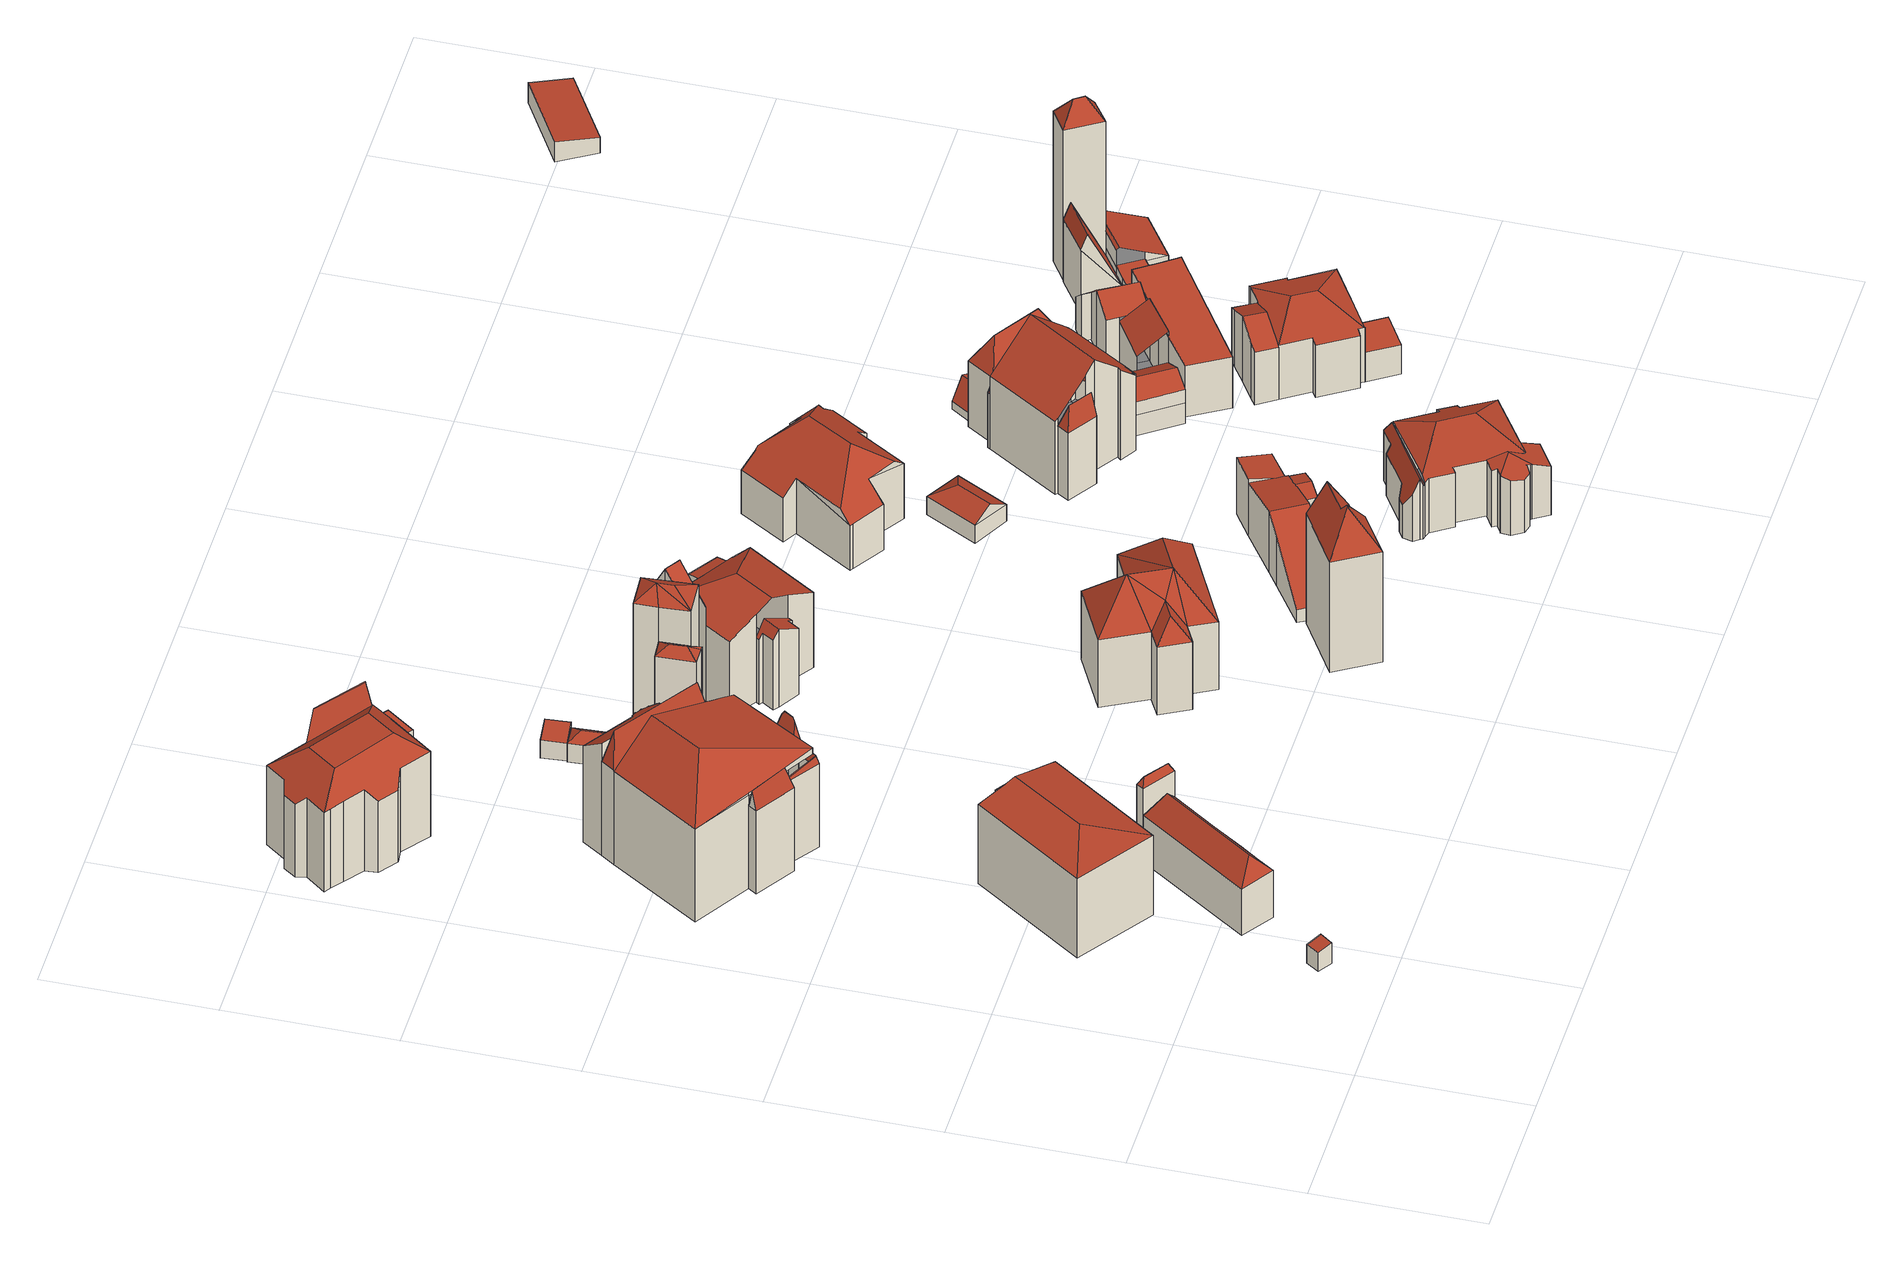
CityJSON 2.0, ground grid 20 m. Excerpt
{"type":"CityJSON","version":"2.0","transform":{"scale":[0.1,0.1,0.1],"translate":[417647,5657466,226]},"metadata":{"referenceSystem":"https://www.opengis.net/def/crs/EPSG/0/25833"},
"CityObjects":{
"building1":{"type":"Building","attributes":{"Dachtyp_tdc":"tdcPolyFlatRoof","Gemeindeschluessel":14612000,"Dachneigung":8.12,"QualitaetDacherkennung":45,"Geometrietyp2DReferenz":"3000","measuredHeight":2.85,"function":"31001_9998","roofType":"2100"},"geometry":[{"type":"Solid","lod":"2","boundaries":[[[[0,1,2,3]],[[1,4,5,2]],[[4,6,7,5]],[[6,0,3,7]],[[6,4,1,0]],[[3,2,5,7]]]],"semantics":{"surfaces":[{"type":"WallSurface"},{"type":"RoofSurface"},{"type":"GroundSurface"}],"values":[[0,0,0,0,1,2]]}}]},
"building2":{"type":"Building","attributes":{"Gemeindeschluessel":14612000,"Geometrietyp2DReferenz":"3000","function":"31001_9998","roofType":"9999"},"children":["building2-1","building2-2"]},
"building2-1":{"type":"BuildingPart","attributes":{"Dachtyp_tdc":"tdcPolyFlatRoof","Dachneigung":40.12,"QualitaetDacherkennung":36,"Geometrietyp2DReferenz":"3000","measuredHeight":11.42,"roofType":"2100"},"parents":["building2"],"geometry":[{"type":"MultiSurface","lod":"2","boundaries":[[[8,9,10,11]],[[9,12,13,14,10]],[[15,8,11,16,17]],[[15,12,9,8]],[[11,10,14,16]]],"semantics":{"surfaces":[{"type":"WallSurface"},{"type":"RoofSurface"},{"type":"GroundSurface"}],"values":[0,0,0,1,2]}}]},
"building2-2":{"type":"BuildingPart","attributes":{"Dachtyp_tdc":"tdcHipAndGableRoof","Dachneigung":10.15,"QualitaetDacherkennung":50,"Geometrietyp2DReferenz":"3000","measuredHeight":12.11,"roofType":"5000"},"parents":["building2"],"geometry":[{"type":"MultiSurface","lod":"2","boundaries":[[[18,19,20,21]],[[19,22,23,20]],[[22,17,16,23]],[[13,24,25,14]],[[24,18,21,25]],[[19,18,26]],[[24,27,28,26,18]],[[19,26,28,29,22]],[[22,29,15,17]],[[13,12,27,24]],[[21,20,23,16,14,25]]],"semantics":{"surfaces":[{"type":"WallSurface"},{"type":"RoofSurface"},{"type":"GroundSurface"}],"values":[0,0,0,0,0,1,1,1,0,0,2]}}]},
"building3":{"type":"Building","attributes":{"Dachtyp_tdc":"tdcFreeFormRoof","Gemeindeschluessel":14612000,"Dachneigung":48.65,"QualitaetDacherkennung":68,"Geometrietyp2DReferenz":"3000","measuredHeight":9.03,"function":"31001_9998","roofType":"5000"},"geometry":[{"type":"Solid","lod":"2","boundaries":[[[[30,31,32,33]],[[31,34,35,32]],[[34,36,37,35]],[[36,38,39,37]],[[38,40,41,39]],[[40,42,43,41]],[[42,30,33,43]],[[34,31,44]],[[42,45,30]],[[45,44,31,30]],[[34,44,45,42,40,38,36]],[[33,32,35,37,39,41,43]]]],"semantics":{"surfaces":[{"type":"WallSurface"},{"type":"RoofSurface"},{"type":"GroundSurface"}],"values":[[0,0,0,0,0,0,0,1,1,1,1,2]]}}]},
"building4":{"type":"Building","attributes":{"Gemeindeschluessel":14612000,"Geometrietyp2DReferenz":"3000","function":"31001_9998","roofType":"9999"},"children":["building4-1","building4-2","building4-3","building4-4"]},
"building4-1":{"type":"BuildingPart","attributes":{"Dachtyp_tdc":"tdcFreeFormRoof","Dachneigung":77.69,"QualitaetDacherkennung":25,"Geometrietyp2DReferenz":"3000","measuredHeight":17.52,"roofType":"5000"},"parents":["building4"],"geometry":[{"type":"MultiSurface","lod":"2","boundaries":[[[46,47,48,49,50]],[[51,52,53,54,55,56]],[[57,52,51]],[[58,57,51,59,47]],[[58,47,46]],[[57,58,46,60,52]],[[50,49,54,53,61]]],"semantics":{"surfaces":[{"type":"WallSurface"},{"type":"RoofSurface"},{"type":"GroundSurface"}],"values":[0,0,1,1,1,1,2]}}]},
"building4-2":{"type":"BuildingPart","attributes":{"Dachtyp_tdc":"tdcPolyFlatRoof","Dachneigung":36.41,"QualitaetDacherkennung":41,"Geometrietyp2DReferenz":"3000","measuredHeight":15.64,"roofType":"2100"},"parents":["building4"],"geometry":[{"type":"MultiSurface","lod":"2","boundaries":[[[62,63,64,65]],[[63,66,60,61,64]],[[67,68,69,53,52]],[[68,70,71,69]],[[70,72,73,71]],[[72,74,75,73]],[[74,76,77,75]],[[76,78,79,77]],[[78,80,81,79]],[[80,82,83,81]],[[82,84,85,83]],[[84,86,87,85]],[[86,88,89,87]],[[88,90,91,89]],[[90,92,93,91]],[[92,94,95,93]],[[94,96,97,95]],[[96,98,99,97]],[[98,62,65,99]],[[98,96,94,92,90,88,86,84,82,80,78,76,74,72,70,68,67,66,63,62]],[[65,64,61,53,69,71,73,75,77,79,81,83,85,87,89,91,93,95,97,99]]],"semantics":{"surfaces":[{"type":"WallSurface"},{"type":"RoofSurface"},{"type":"GroundSurface"}],"values":[0,0,0,0,0,0,0,0,0,0,0,0,0,0,0,0,0,0,0,1,2]}}]},
"building4-3":{"type":"BuildingPart","attributes":{"Dachtyp_tdc":"tdcFreeFormRoof","Dachneigung":75.93,"QualitaetDacherkennung":17,"Geometrietyp2DReferenz":"3000","measuredHeight":15.29,"roofType":"5000"},"parents":["building4"],"geometry":[{"type":"MultiSurface","lod":"2","boundaries":[[[100,101,102,103]],[[101,104,105,102]],[[104,106,107,105]],[[106,108,109,107]],[[108,110,111,109]],[[110,112,113,111]],[[112,114,115,113]],[[116,117,108,106]],[[118,116,106,104]],[[119,118,104,101]],[[120,119,101,100]],[[121,120,100,122]],[[122,123,124,125,121]],[[125,124,126]],[[127,128,117,116,118,119,120,121,125,126,129]],[[130,131,132,127,129,133]],[[131,130,134,135]],[[132,131,135,114]],[[128,127,132,114,112]],[[112,136,108,117,128]],[[108,136,110]],[[110,136,112]],[[124,123,137]],[[137,123,122]],[[134,130,133]],[[115,138,139,140,141,142,143,144,145,103,102,105,107,109,111,113]],[[114,135,138,115]],[[135,134,139,138]],[[134,133,140,139]],[[126,124,143,142]],[[124,137,144,143]],[[137,122,145,144]],[[122,100,103,145]]],"semantics":{"surfaces":[{"type":"WallSurface"},{"type":"RoofSurface"},{"type":"GroundSurface"}],"values":[0,0,0,0,0,0,0,1,1,1,1,1,1,1,1,1,1,1,1,1,0,0,0,0,0,2,0,0,0,0,0,0,0]}}]},
"building4-4":{"type":"BuildingPart","attributes":{"Dachtyp_tdc":"tdcHipAndGableRoof","Dachneigung":17.68,"QualitaetDacherkennung":40,"Geometrietyp2DReferenz":"3000","measuredHeight":17.71,"roofType":"5000"},"parents":["building4"],"geometry":[{"type":"MultiSurface","lod":"2","boundaries":[[[146,147,126,142,148]],[[149,150,151,140,133]],[[150,55,54,151]],[[48,152,153,49]],[[152,154,155,153]],[[154,146,148,155]],[[150,156,157,158]],[[157,159,160,161,162,163,164,158]],[[56,150,158,164,59]],[[150,56,55]],[[48,47,163,162,152]],[[152,162,161,154]],[[154,161,160,146]],[[146,160,159,147]],[[147,159,157,165]],[[165,157,156,149]],[[149,156,150]],[[148,142,141,140,151,54,49,153,155]]],"semantics":{"surfaces":[{"type":"WallSurface"},{"type":"RoofSurface"},{"type":"GroundSurface"}],"values":[0,0,0,0,0,0,1,1,1,0,0,0,0,0,0,0,0,2]}}]},
"building5":{"type":"Building","attributes":{"Dachtyp_tdc":"tdcFreeFormRoof","Gemeindeschluessel":14612000,"Dachneigung":63.78,"QualitaetDacherkennung":4,"Geometrietyp2DReferenz":"3000","measuredHeight":10.12,"function":"31001_9998","roofType":"5000"},"geometry":[{"type":"Solid","lod":"2","boundaries":[[[[166,167,168,169]],[[167,170,171,168]],[[172,166,169,173]],[[174,172,170]],[[175,174,170,167]],[[175,167,166]],[[174,175,166,172]],[[169,168,171,173]],[[170,172,173,171]]]],"semantics":{"surfaces":[{"type":"WallSurface"},{"type":"RoofSurface"},{"type":"GroundSurface"}],"values":[[0,0,0,1,1,1,1,2,0]]}}]},
"building6":{"type":"Building","attributes":{"Gemeindeschluessel":14612000,"Geometrietyp2DReferenz":"3000","function":"31001_9998","roofType":"9999"},"children":["building6-1","building6-2","building6-3"]},
"building6-1":{"type":"BuildingPart","attributes":{"Dachtyp_tdc":"tdcFreeFormRoof","Dachneigung":81.46,"QualitaetDacherkennung":20,"Geometrietyp2DReferenz":"3000","measuredHeight":15.08,"roofType":"5000"},"parents":["building6"],"geometry":[{"type":"MultiSurface","lod":"2","boundaries":[[[176,177,178,179]],[[177,180,181,182,178]],[[183,184,180]],[[185,183,180,177]],[[185,177,176]],[[183,185,176,184]],[[179,178,182,186]]],"semantics":{"surfaces":[{"type":"WallSurface"},{"type":"RoofSurface"},{"type":"GroundSurface"}],"values":[0,0,1,1,1,1,2]}}]},
"building6-2":{"type":"BuildingPart","attributes":{"Dachtyp_tdc":"tdcCutTentRoof","Dachneigung":41.16,"QualitaetDacherkennung":32,"Geometrietyp2DReferenz":"3000","measuredHeight":14.76,"roofType":"9999"},"parents":["building6"],"geometry":[{"type":"MultiSurface","lod":"2","boundaries":[[[187,188,189,190]],[[188,191,192,189]],[[191,193,194,192]],[[193,195,196,194]],[[195,197,198,196]],[[197,199,200,198]],[[199,201,202,200]],[[201,203,204,202]],[[203,205,206,204]],[[205,176,179,206]],[[207,208,209,210,211]],[[208,212,213,209]],[[212,214,215,213]],[[214,187,190,215]],[[205,203,201,199,197,195,216,217]],[[218,176,205,217,219]],[[208,207,218,219,220]],[[195,193,191,188,187,214,212,208,220,216]],[[220,219,217,216]],[[190,189,192,194,196,198,200,202,204,206,179,186,210,209,213,215]]],"semantics":{"surfaces":[{"type":"WallSurface"},{"type":"RoofSurface"},{"type":"GroundSurface"}],"values":[0,0,0,0,0,0,0,0,0,0,0,0,0,0,1,1,1,1,1,2]}}]},
"building6-3":{"type":"BuildingPart","attributes":{"Dachtyp_tdc":"tdcPolyFlatRoof","Dachneigung":0,"QualitaetDacherkennung":41,"Geometrietyp2DReferenz":"3000","measuredHeight":8.72,"roofType":"1000"},"parents":["building6"],"geometry":[{"type":"MultiSurface","lod":"2","boundaries":[[[181,221,222,182]],[[221,223,224,222]],[[223,211,210,224]],[[211,223,221,181,225]],[[182,222,224,210,186]]],"semantics":{"surfaces":[{"type":"WallSurface"},{"type":"RoofSurface"},{"type":"GroundSurface"}],"values":[0,0,0,1,2]}}]},
"building7":{"type":"Building","attributes":{"Dachtyp_tdc":"tdcPolyFlatRoof","Gemeindeschluessel":14612000,"Dachneigung":21.08,"QualitaetDacherkennung":83,"Geometrietyp2DReferenz":"3000","measuredHeight":3.21,"function":"31001_9998","roofType":"2100"},"geometry":[{"type":"Solid","lod":"2","boundaries":[[[[226,227,228,229]],[[227,230,231,228]],[[230,232,233,231]],[[232,226,229,233]],[[232,230,227,226]],[[229,228,231,233]]]],"semantics":{"surfaces":[{"type":"WallSurface"},{"type":"RoofSurface"},{"type":"GroundSurface"}],"values":[[0,0,0,0,1,2]]}}]},
"building8":{"type":"Building","attributes":{"Dachtyp_tdc":"tdcFreeFormRoof","Gemeindeschluessel":14612000,"Dachneigung":35.96,"QualitaetDacherkennung":5,"Geometrietyp2DReferenz":"3000","measuredHeight":17.25,"function":"31001_9998","roofType":"5000"},"geometry":[{"type":"Solid","lod":"2","boundaries":[[[[234,235,236,237]],[[235,238,239,236]],[[238,240,241,239]],[[240,242,243,241]],[[242,244,245,243]],[[244,234,237,245]],[[242,246,244]],[[240,246,242]],[[246,240,247]],[[247,240,238]],[[246,247,238,235]],[[246,234,244]],[[234,246,235]],[[237,236,239,241,243,245]]]],"semantics":{"surfaces":[{"type":"WallSurface"},{"type":"RoofSurface"},{"type":"GroundSurface"}],"values":[[0,0,0,0,0,0,1,1,1,1,1,1,1,2]]}}]},
"building9":{"type":"Building","attributes":{"Dachtyp_tdc":"tdcFreeFormRoof","Gemeindeschluessel":14612000,"Dachneigung":33.46,"QualitaetDacherkennung":26,"Geometrietyp2DReferenz":"3000","measuredHeight":3.49,"function":"31001_9998","roofType":"5000"},"geometry":[{"type":"Solid","lod":"2","boundaries":[[[[248,249,239,241]],[[249,250,251,239]],[[250,252,253,251]],[[252,254,255,253]],[[254,248,241,255]],[[254,256,248]],[[252,256,254]],[[256,252,257]],[[257,252,250]],[[256,257,250,249]],[[256,249,248]],[[241,239,251,253,255]]]],"semantics":{"surfaces":[{"type":"WallSurface"},{"type":"RoofSurface"},{"type":"GroundSurface"}],"values":[[0,0,0,0,0,1,1,1,1,1,1,2]]}}]},
"building10":{"type":"Building","attributes":{"Dachtyp_tdc":"tdcPolyFlatRoof","Gemeindeschluessel":14612000,"Dachneigung":18.66,"QualitaetDacherkennung":52,"Geometrietyp2DReferenz":"3000","measuredHeight":3.35,"function":"31001_9998","roofType":"2100"},"geometry":[{"type":"Solid","lod":"2","boundaries":[[[[258,259,260,261]],[[259,262,263,260]],[[262,250,264,263]],[[250,258,261,264]],[[250,262,259,258]],[[261,260,263,264]]]],"semantics":{"surfaces":[{"type":"WallSurface"},{"type":"RoofSurface"},{"type":"GroundSurface"}],"values":[[0,0,0,0,1,2]]}}]},
"building11":{"type":"Building","attributes":{"Dachtyp_tdc":"tdcFreeFormRoof","Gemeindeschluessel":14612000,"Dachneigung":33.12,"QualitaetDacherkennung":9,"Geometrietyp2DReferenz":"3000","measuredHeight":21.33,"function":"31001_9998","roofType":"5000"},"geometry":[{"type":"Solid","lod":"2","boundaries":[[[[265,266,267,268]],[[266,269,270,267]],[[269,271,272,270]],[[271,273,274,272]],[[273,265,268,274]],[[275,273,271]],[[275,266,276]],[[275,269,266]],[[269,275,271]],[[276,266,265]],[[275,276,265,273]],[[268,267,270,272,274]]]],"semantics":{"surfaces":[{"type":"WallSurface"},{"type":"RoofSurface"},{"type":"GroundSurface"}],"values":[[0,0,0,0,0,1,1,1,1,1,1,2]]}}]},
"building12":{"type":"Building","attributes":{"Dachtyp_tdc":"tdcFreeFormRoof","Gemeindeschluessel":14612000,"Dachneigung":50.74,"QualitaetDacherkennung":62,"Geometrietyp2DReferenz":"3000","measuredHeight":14.53,"function":"31001_9998","roofType":"5000"},"geometry":[{"type":"Solid","lod":"2","boundaries":[[[[277,278,279,280]],[[278,281,282,279]],[[281,283,284,282]],[[283,285,286,284]],[[285,287,288,286]],[[287,289,290,288]],[[289,291,292,290]],[[291,293,294,292]],[[293,295,296,294]],[[295,297,298,296]],[[297,277,280,298]],[[299,300,297,295]],[[278,301,281]],[[299,301,278]],[[299,302,301]],[[295,302,299]],[[302,295,293]],[[303,302,293,291]],[[303,291,289]],[[289,302,303]],[[302,289,287]],[[283,287,285]],[[301,287,283]],[[287,301,302]],[[301,283,281]],[[300,299,278,277]],[[300,277,297]],[[280,279,282,284,286,288,290,292,294,296,298]]]],"semantics":{"surfaces":[{"type":"WallSurface"},{"type":"RoofSurface"},{"type":"GroundSurface"}],"values":[[0,0,0,0,0,0,0,0,0,0,0,1,1,1,1,1,1,1,1,1,1,1,1,1,1,1,1,2]]}}]},
"building13":{"type":"Building","attributes":{"Dachtyp_tdc":"tdcFreeFormRoof","Gemeindeschluessel":14612000,"Dachneigung":58.01,"QualitaetDacherkennung":7,"Geometrietyp2DReferenz":"3000","measuredHeight":20.12,"function":"31001_9998","roofType":"5000"},"geometry":[{"type":"Solid","lod":"2","boundaries":[[[[304,305,306,307]],[[305,308,309,306]],[[308,310,311,309]],[[310,312,313,311]],[[312,314,315,313]],[[314,316,317,315]],[[316,304,307,317]],[[318,319,320,321,312,310]],[[318,310,308]],[[319,318,308,305]],[[320,319,305,304]],[[321,320,304,316,322]],[[312,321,322,314]],[[314,322,316]],[[307,306,309,311,313,315,317]]]],"semantics":{"surfaces":[{"type":"WallSurface"},{"type":"RoofSurface"},{"type":"GroundSurface"}],"values":[[0,0,0,0,0,0,0,1,1,1,1,1,0,0,2]]}}]},
"building14":{"type":"Building","attributes":{"Gemeindeschluessel":14612000,"Geometrietyp2DReferenz":"3000","function":"31001_9998","roofType":"9999"},"children":["building14-1","building14-2","building14-3","building14-4"]},
"building14-1":{"type":"BuildingPart","attributes":{"Dachtyp_tdc":"tdcGableRoof","Dachneigung":43.59,"QualitaetDacherkennung":5,"Geometrietyp2DReferenz":"3000","measuredHeight":17.21,"roofType":"3100"},"parents":["building14"],"geometry":[{"type":"MultiSurface","lod":"2","boundaries":[[[323,324,325,326,327]],[[324,328,329,325]],[[328,330,331,329]],[[330,332,333,331]],[[332,334,335,333]],[[334,336,337,338,335]],[[330,328,324,323,324,339]],[[339,336,334,332,330]],[[338,340,325,326,325,329,331,333,335]]],"semantics":{"surfaces":[{"type":"WallSurface"},{"type":"RoofSurface"},{"type":"GroundSurface"}],"values":[0,0,0,0,0,0,1,1,2]}}]},
"building14-2":{"type":"BuildingPart","attributes":{"Dachtyp_tdc":"tdcGableRoof","Dachneigung":29.77,"QualitaetDacherkennung":5,"Geometrietyp2DReferenz":"3000","measuredHeight":10.9,"roofType":"3100"},"parents":["building14"],"geometry":[{"type":"MultiSurface","lod":"2","boundaries":[[[341,342,343,344]],[[345,346,347,348]],[[346,349,350,347]],[[349,351,352,350]],[[351,353,354,352]],[[353,355,356,354]],[[355,357,358,356]],[[357,341,344,358]],[[353,351,349,346,345,359,360]],[[360,342,341,357,355,353]],[[344,343,361,362,348,347,350,352,354,356,358]]],"semantics":{"surfaces":[{"type":"WallSurface"},{"type":"RoofSurface"},{"type":"GroundSurface"}],"values":[0,0,0,0,0,0,0,0,1,1,2]}}]},
"building14-3":{"type":"BuildingPart","attributes":{"Dachtyp_tdc":"tdcPolyFlatRoof","Dachneigung":14.77,"QualitaetDacherkennung":37,"Geometrietyp2DReferenz":"3000","measuredHeight":9.72,"roofType":"2100"},"parents":["building14"],"geometry":[{"type":"MultiSurface","lod":"2","boundaries":[[[363,364,365,366]],[[367,368,369,370]],[[368,363,366,369]],[[368,367,364,363]],[[366,365,370,369]]],"semantics":{"surfaces":[{"type":"WallSurface"},{"type":"RoofSurface"},{"type":"GroundSurface"}],"values":[0,0,0,1,2]}}]},
"building14-4":{"type":"BuildingPart","attributes":{"Dachtyp_tdc":"tdcHipAndGableRoof","Dachneigung":24.46,"QualitaetDacherkennung":57,"Geometrietyp2DReferenz":"3000","measuredHeight":13.3,"roofType":"5000"},"parents":["building14"],"geometry":[{"type":"MultiSurface","lod":"2","boundaries":[[[337,371,372,338]],[[371,373,367,370,372]],[[374,375,376,365,364]],[[375,377,378,376]],[[377,379,348,378]],[[379,345,348]],[[375,374,373,371,380]],[[371,337,381,382,383,384,385,386,380]],[[386,379,377,375,380]],[[362,361,343,387,388,325,340,338,372,370,365,376,378,348]],[[385,384,387,343,342]],[[384,383,388,387]]],"semantics":{"surfaces":[{"type":"WallSurface"},{"type":"RoofSurface"},{"type":"GroundSurface"}],"values":[0,0,0,0,0,0,1,1,1,2,0,0]}}]},
"building15":{"type":"Building","attributes":{"Gemeindeschluessel":14612000,"Geometrietyp2DReferenz":"3000","function":"31001_9998","roofType":"9999"},"children":["building15-1","building15-2","building15-3"]},
"building15-1":{"type":"BuildingPart","attributes":{"Dachtyp_tdc":"tdcGableRoof","Dachneigung":17.81,"QualitaetDacherkennung":55,"Geometrietyp2DReferenz":"3000","measuredHeight":7.84,"roofType":"3100"},"parents":["building15"],"geometry":[{"type":"MultiSurface","lod":"2","boundaries":[[[389,390,391,392]],[[393,394,395,396]],[[394,397,398,395]],[[397,399,400,398]],[[399,401,402,400]],[[401,389,392,402]],[[397,394,393,403,404]],[[404,405,406,390,389,401,399,397]],[[392,391,407,408,396,395,398,400,402]]],"semantics":{"surfaces":[{"type":"WallSurface"},{"type":"RoofSurface"},{"type":"GroundSurface"}],"values":[0,0,0,0,0,0,1,1,2]}}]},
"building15-2":{"type":"BuildingPart","attributes":{"Dachtyp_tdc":"tdcPolyFlatRoof","Dachneigung":10.57,"QualitaetDacherkennung":58,"Geometrietyp2DReferenz":"3000","measuredHeight":7.96,"roofType":"2100"},"parents":["building15"],"geometry":[{"type":"MultiSurface","lod":"2","boundaries":[[[409,410,411,412,413]],[[414,415,410,409,416]],[[410,415,417,411]],[[415,414,418,417]],[[412,411,417,418]]],"semantics":{"surfaces":[{"type":"WallSurface"},{"type":"RoofSurface"},{"type":"GroundSurface"}],"values":[0,1,0,0,2]}}]},
"building15-3":{"type":"BuildingPart","attributes":{"Dachtyp_tdc":"tdcGableRoof","Dachneigung":37.83,"QualitaetDacherkennung":21,"Geometrietyp2DReferenz":"3000","measuredHeight":8.63,"roofType":"3100"},"parents":["building15"],"geometry":[{"type":"MultiSurface","lod":"2","boundaries":[[[419,420,421,391,390]],[[420,422,423,421]],[[422,424,425,423]],[[424,426,427,425]],[[426,428,429,427]],[[428,413,412,429]],[[430,431,393,396,418,414]],[[428,426,424,422,420,419,432]],[[432,405,404,403,431,430,416,413,428]],[[396,408,407,391,421,423,425,427,429,412,418]]],"semantics":{"surfaces":[{"type":"WallSurface"},{"type":"RoofSurface"},{"type":"GroundSurface"}],"values":[0,0,0,0,0,0,0,1,1,2]}}]},
"building16":{"type":"Building","attributes":{"Dachtyp_tdc":"tdcHipAndGableRoof","Gemeindeschluessel":14612000,"Dachneigung":31.75,"QualitaetDacherkennung":70,"Geometrietyp2DReferenz":"3000","measuredHeight":3.93,"function":"31001_9998","roofType":"5000"},"geometry":[{"type":"Solid","lod":"2","boundaries":[[[[433,434,435,436]],[[434,437,438,435]],[[437,439,440,438]],[[439,433,436,440]],[[437,434,441]],[[433,439,442]],[[434,433,442,441]],[[439,437,441,442]],[[436,435,438,440]]]],"semantics":{"surfaces":[{"type":"WallSurface"},{"type":"RoofSurface"},{"type":"GroundSurface"}],"values":[[0,0,0,0,1,0,1,1,2]]}}]},
"building17":{"type":"Building","attributes":{"Gemeindeschluessel":14612000,"Geometrietyp2DReferenz":"3000","function":"31001_9998","roofType":"9999"},"children":["building17-1","building17-2","building17-3"]},
"building17-1":{"type":"BuildingPart","attributes":{"Dachtyp_tdc":"tdcFreeFormRoof","Dachneigung":20.78,"QualitaetDacherkennung":46,"Geometrietyp2DReferenz":"3000","measuredHeight":8.36,"roofType":"5000"},"parents":["building17"],"geometry":[{"type":"MultiSurface","lod":"2","boundaries":[[[443,444,445,446,447,448,449,450,451,452,453,454,455,456,457,458,459]],[[460,461,447,446]],[[461,462,448,447]],[[462,463,449,448]],[[463,464,450,449]],[[464,465,451,450]],[[465,466,452,451]],[[466,467,453,452]],[[467,468,454,453]],[[468,469,455,454]],[[469,470,456,455]],[[470,471,457,456]],[[471,472,458,457]],[[472,473,459,458]],[[473,474,475,443,459]],[[471,470,469,468,467,466,465,464,463,476]],[[463,462,461,460,477,478,479,476]],[[479,474,473,472,471,476]]],"semantics":{"surfaces":[{"type":"GroundSurface"},{"type":"WallSurface"},{"type":"RoofSurface"}],"values":[0,1,1,1,1,1,1,1,1,1,1,1,1,1,1,2,2,2]}}]},
"building17-2":{"type":"BuildingPart","attributes":{"Dachtyp_tdc":"tdcHipRoof","Dachneigung":15.15,"QualitaetDacherkennung":65,"Geometrietyp2DReferenz":"3000","measuredHeight":9.43,"roofType":"3200"},"parents":["building17"],"geometry":[{"type":"MultiSurface","lod":"2","boundaries":[[[480,481,482,483]],[[481,484,485,486,482]],[[487,488,489,490,491]],[[488,492,493,489]],[[492,494,495,493]],[[494,496,497,495]],[[496,498,499,497]],[[498,500,501,499]],[[500,502,460,446,501]],[[475,503,504,443]],[[503,480,483,504]],[[505,502,500,506]],[[488,487,507,508]],[[500,498,496,494,492,488,508,506]],[[507,484,481,480,503,475,509,478,505,506,508]],[[483,482,486,510,490,489,493,495,497,499,501,446,445,444,443,504]]],"semantics":{"surfaces":[{"type":"WallSurface"},{"type":"RoofSurface"},{"type":"GroundSurface"}],"values":[0,0,0,0,0,0,0,0,0,0,0,1,1,1,1,2]}}]},
"building17-3":{"type":"BuildingPart","attributes":{"Dachtyp_tdc":"tdcFreeFormRoof","Dachneigung":65.47,"QualitaetDacherkennung":30,"Geometrietyp2DReferenz":"3000","measuredHeight":8.36,"roofType":"5000"},"parents":["building17"],"geometry":[{"type":"MultiSurface","lod":"2","boundaries":[[[511,512,513,514]],[[512,515,516,513]],[[515,517,518,516]],[[517,519,520,518]],[[519,491,490,520]],[[485,521,522,486]],[[521,523,524,522]],[[523,525,526,524]],[[525,527,528,526]],[[527,511,514,528]],[[523,521,485,529,491,530]],[[491,519,530]],[[519,517,515,512,511,527,525,523,530]],[[514,513,516,518,520,490,510,486,522,524,526,528]]],"semantics":{"surfaces":[{"type":"WallSurface"},{"type":"RoofSurface"},{"type":"GroundSurface"}],"values":[0,0,0,0,0,0,0,0,0,0,1,1,1,2]}}]},
"building18":{"type":"Building","attributes":{"Dachtyp_tdc":"tdcFreeFormRoof","Gemeindeschluessel":14612000,"Dachneigung":38.28,"QualitaetDacherkennung":46,"Geometrietyp2DReferenz":"3000","measuredHeight":11.63,"function":"31001_9998","roofType":"5000"},"geometry":[{"type":"Solid","lod":"2","boundaries":[[[[531,532,533,534]],[[532,535,536,533]],[[535,537,538,536]],[[537,539,540,538]],[[539,541,542,540]],[[541,543,544,542]],[[543,545,546,544]],[[545,547,548,546]],[[547,549,550,548]],[[549,551,552,550]],[[551,553,554,552]],[[553,555,556,554]],[[555,557,558,556]],[[557,559,560,558]],[[559,561,562,560]],[[561,563,564,562]],[[563,565,566,564]],[[565,531,534,566]],[[559,567,568,569,565,563,561]],[[570,545,543,541,539,571,572]],[[547,570,572,568,567,557,555,553,551,549]],[[572,571,537,535,532,531,569,568]],[[531,565,569]],[[559,557,567]],[[547,545,570]],[[539,537,571]],[[534,533,536,538,540,542,544,546,548,550,552,554,556,558,560,562,564,566]]]],"semantics":{"surfaces":[{"type":"WallSurface"},{"type":"RoofSurface"},{"type":"GroundSurface"}],"values":[[0,0,0,0,0,0,0,0,0,0,0,0,0,0,0,0,0,0,1,1,1,1,0,0,0,0,2]]}}]},
"building19":{"type":"Building","attributes":{"Gemeindeschluessel":14612000,"Geometrietyp2DReferenz":"3000","function":"31001_9998","roofType":"9999"},"children":["building19-1","building19-2","building19-3","building19-4","building19-5","building19-6"]},
"building19-1":{"type":"BuildingPart","attributes":{"Dachtyp_tdc":"tdcFreeFormRoof","Dachneigung":29.62,"QualitaetDacherkennung":51,"Geometrietyp2DReferenz":"3000","measuredHeight":6.02,"roofType":"5000"},"parents":["building19"],"geometry":[{"type":"MultiSurface","lod":"2","boundaries":[[[573,574,575,576]],[[574,577,578,575]],[[579,580,581,582]],[[580,583,584,581]],[[583,585,586,584]],[[587,573,576,588]],[[589,590,591,592]],[[593,594,595,573,596,589,592,597]],[[579,593,597,580]],[[580,597,592,591,583]],[[587,596,573]],[[574,595,594,577]],[[573,595,574]],[[583,591,590,585]],[[576,575,578,582,581,584,586,588]]],"semantics":{"surfaces":[{"type":"WallSurface"},{"type":"RoofSurface"},{"type":"GroundSurface"}],"values":[0,0,0,0,0,0,1,1,0,0,0,0,0,0,2]}}]},
"building19-2":{"type":"BuildingPart","attributes":{"Dachtyp_tdc":"tdcGableRoof","Dachneigung":42.35,"QualitaetDacherkennung":49,"Geometrietyp2DReferenz":"3000","measuredHeight":15.47,"roofType":"3100"},"parents":["building19"],"geometry":[{"type":"MultiSurface","lod":"2","boundaries":[[[598,599,600,586,585,590]],[[599,601,602,600]],[[601,603,604,602]],[[603,605,606,604]],[[605,607,608,606]],[[607,609,610,608]],[[609,611,612,610]],[[611,613,612]],[[614,615,616]],[[614,617,618,615]],[[617,619,620,621,618]],[[622,623,596,587,588,624,625]],[[626,619,617,614,611,609]],[[609,607,605,603,601,599,598,623,622,626]],[[586,600,602,604,606,608,610,612,615,618,621,627,628,624,588]]],"semantics":{"surfaces":[{"type":"WallSurface"},{"type":"RoofSurface"},{"type":"GroundSurface"}],"values":[0,0,0,0,0,0,0,0,0,0,0,0,1,1,2]}}]},
"building19-3":{"type":"BuildingPart","attributes":{"Dachtyp_tdc":"tdcGableRoof","Dachneigung":43.2,"QualitaetDacherkennung":26,"Geometrietyp2DReferenz":"3000","measuredHeight":8.58,"roofType":"3100"},"parents":["building19"],"geometry":[{"type":"MultiSurface","lod":"2","boundaries":[[[629,630,631,632]],[[630,633,634,631]],[[633,635,636,634]],[[635,637,638,636]],[[637,639,640,638]],[[639,641,642,640]],[[641,643,644,642]],[[643,645,646,644]],[[645,647,648,646]],[[647,649,650,648]],[[651,629,632,652,653]],[[647,645,643,641,639,637,635,633,630]],[[630,629,651,654,649,647]],[[632,631,634,636,638,640,642,644,646,648,650,652]]],"semantics":{"surfaces":[{"type":"WallSurface"},{"type":"RoofSurface"},{"type":"GroundSurface"}],"values":[0,0,0,0,0,0,0,0,0,0,0,1,1,2]}}]},
"building19-4":{"type":"BuildingPart","attributes":{"Dachtyp_tdc":"tdcFreeFormRoof","Dachneigung":74.36,"QualitaetDacherkennung":22,"Geometrietyp2DReferenz":"3000","measuredHeight":12.33,"roofType":"5000"},"parents":["building19"],"geometry":[{"type":"MultiSurface","lod":"2","boundaries":[[[613,655,656,612]],[[655,657,658,656]],[[657,616,615,658]],[[659,616,657]],[[660,659,657,655]],[[660,655,613]],[[659,660,613,616]],[[612,656,658,615]]],"semantics":{"surfaces":[{"type":"WallSurface"},{"type":"RoofSurface"},{"type":"GroundSurface"}],"values":[0,0,0,1,1,0,1,2]}}]},
"building19-5":{"type":"BuildingPart","attributes":{"Dachtyp_tdc":"tdcFreeFormRoof","Dachneigung":61.66,"QualitaetDacherkennung":21,"Geometrietyp2DReferenz":"3000","measuredHeight":13,"roofType":"5000"},"parents":["building19"],"geometry":[{"type":"MultiSurface","lod":"2","boundaries":[[[620,661,662,621]],[[661,663,664,662]],[[663,665,666,664]],[[665,667,668,666]],[[667,669,670,668]],[[669,671,672,670]],[[671,673,674,672]],[[673,675,676,674]],[[675,677,678,676]],[[677,625,624,678]],[[677,675,679]],[[675,673,671,669,667,665,680,679]],[[665,663,680]],[[663,661,620,681]],[[663,681,682,625,677,679,680]],[[621,662,664,666,668,670,672,674,676,678,624,628,627]]],"semantics":{"surfaces":[{"type":"WallSurface"},{"type":"RoofSurface"},{"type":"GroundSurface"}],"values":[0,0,0,0,0,0,0,0,0,0,1,1,1,1,1,2]}}]},
"building19-6":{"type":"BuildingPart","attributes":{"Dachtyp_tdc":"tdcPolyFlatRoof","Dachneigung":34.85,"QualitaetDacherkennung":71,"Geometrietyp2DReferenz":"3000","measuredHeight":8.8,"roofType":"2100"},"parents":["building19"],"geometry":[{"type":"MultiSurface","lod":"2","boundaries":[[[683,684,593,579,582,650,649]],[[685,653,652,578,577,594]],[[653,685,684,683,654]],[[650,582,578,652]]],"semantics":{"surfaces":[{"type":"WallSurface"},{"type":"RoofSurface"},{"type":"GroundSurface"}],"values":[0,0,1,2]}}]},
"building20":{"type":"Building","attributes":{"Dachtyp_tdc":"tdcFreeFormRoof","Gemeindeschluessel":14612000,"Dachneigung":20.65,"QualitaetDacherkennung":2,"Geometrietyp2DReferenz":"3000","measuredHeight":3.98,"function":"31001_9998","roofType":"5000"},"geometry":[{"type":"Solid","lod":"2","boundaries":[[[[686,687,688,689]],[[687,690,691,688]],[[690,692,693,691]],[[692,694,695,693]],[[694,696,697,695]],[[696,686,689,697]],[[686,696,698,699,690,687]],[[699,698,694,692]],[[692,690,699]],[[696,694,698]],[[689,688,691,693,695,697]]]],"semantics":{"surfaces":[{"type":"WallSurface"},{"type":"RoofSurface"},{"type":"GroundSurface"}],"values":[[0,0,0,0,0,0,1,1,0,0,2]]}}]},
"building21":{"type":"Building","attributes":{"Gemeindeschluessel":14612000,"Geometrietyp2DReferenz":"3000","function":"31001_9998","roofType":"9999"},"children":["building21-1","building21-2","building21-3"]},
"building21-1":{"type":"BuildingPart","attributes":{"Dachtyp_tdc":"tdcGableRoof","Dachneigung":25.6,"QualitaetDacherkennung":68,"Geometrietyp2DReferenz":"3000","measuredHeight":9.12,"roofType":"3100"},"parents":["building21"],"geometry":[{"type":"MultiSurface","lod":"2","boundaries":[[[700,701,702,703]],[[701,704,705,702]],[[704,706,707,705]],[[706,708,709,707]],[[708,710,711,709]],[[710,712,713,711]],[[706,704,701,700,714,715]],[[715,716,712,710,708,706]],[[713,717,703,702,705,707,709,711]]],"semantics":{"surfaces":[{"type":"WallSurface"},{"type":"RoofSurface"},{"type":"GroundSurface"}],"values":[0,0,0,0,0,0,1,1,2]}}]},
"building21-2":{"type":"BuildingPart","attributes":{"Dachtyp_tdc":"tdcHipRoof","Dachneigung":17.93,"QualitaetDacherkennung":52,"Geometrietyp2DReferenz":"3000","measuredHeight":9.29,"roofType":"3200"},"parents":["building21"],"geometry":[{"type":"MultiSurface","lod":"2","boundaries":[[[718,719,720,721]],[[719,722,723,724,720]],[[725,726,727,728,729]],[[726,730,731,727]],[[730,732,733,731]],[[732,734,735,733]],[[734,736,737,735]],[[736,738,703,737]],[[738,700,703]],[[739,740,741,713,712]],[[740,742,743,741]],[[742,744,745,743]],[[744,718,721,745]],[[740,739,716,746,714,738,747]],[[725,722,719,748]],[[738,736,734,732,730,726,725,748,747]],[[719,718,744,742,740,747,748]],[[721,720,724,728,727,731,733,735,737,703,717,713,741,743,745]]],"semantics":{"surfaces":[{"type":"WallSurface"},{"type":"RoofSurface"},{"type":"GroundSurface"}],"values":[0,0,0,0,0,0,0,0,0,0,0,0,0,1,1,1,1,2]}}]},
"building21-3":{"type":"BuildingPart","attributes":{"Dachtyp_tdc":"tdcPolyFlatRoof","Dachneigung":0,"QualitaetDacherkennung":53,"Geometrietyp2DReferenz":"3000","measuredHeight":4.04,"roofType":"1000"},"parents":["building21"],"geometry":[{"type":"MultiSurface","lod":"2","boundaries":[[[749,750,751,752]],[[750,753,727,751]],[[723,749,752,724]],[[723,729,753,750,749]],[[752,751,727,728,724]]],"semantics":{"surfaces":[{"type":"WallSurface"},{"type":"RoofSurface"},{"type":"GroundSurface"}],"values":[0,0,0,1,2]}}]},
"building22":{"type":"Building","attributes":{"Dachtyp_tdc":"tdcPolyFlatRoof","Gemeindeschluessel":14612000,"Dachneigung":0,"QualitaetDacherkennung":18,"Geometrietyp2DReferenz":"3000","measuredHeight":7.24,"function":"31001_9998","roofType":"1000"},"geometry":[{"type":"Solid","lod":"2","boundaries":[[[[754,755,756,757]],[[755,758,759,756]],[[758,760,761,759]],[[760,762,763,761]],[[762,764,765,763]],[[764,754,757,765]],[[764,762,760,758,755,754]],[[757,756,759,761,763,765]]]],"semantics":{"surfaces":[{"type":"WallSurface"},{"type":"RoofSurface"},{"type":"GroundSurface"}],"values":[[0,0,0,0,0,0,1,2]]}}]},
"building23":{"type":"Building","attributes":{"Dachtyp_tdc":"tdcGableRoof","Gemeindeschluessel":14612000,"Dachneigung":64.93,"QualitaetDacherkennung":3,"Geometrietyp2DReferenz":"3000","measuredHeight":10.85,"function":"31001_9998","roofType":"3100"},"geometry":[{"type":"Solid","lod":"2","boundaries":[[[[766,767,768,769]],[[767,770,771,768]],[[770,643,772,771]],[[643,766,769,772]],[[770,767,773]],[[766,643,774]],[[767,766,774,773]],[[643,770,773,774]],[[769,768,771,772]]]],"semantics":{"surfaces":[{"type":"WallSurface"},{"type":"RoofSurface"},{"type":"GroundSurface"}],"values":[[0,0,0,0,0,0,1,1,2]]}}]},
"building24":{"type":"Building","attributes":{"Gemeindeschluessel":14612000,"Geometrietyp2DReferenz":"3000","function":"31001_9998","roofType":"9999"},"children":["building24-1","building24-2"]},
"building24-1":{"type":"BuildingPart","attributes":{"Dachtyp_tdc":"tdcGableRoof","Dachneigung":25.88,"QualitaetDacherkennung":8,"Geometrietyp2DReferenz":"3000","measuredHeight":5.62,"roofType":"3100"},"parents":["building24"],"geometry":[{"type":"MultiSurface","lod":"2","boundaries":[[[775,776,777,778]],[[776,779,780,777]],[[781,782,783,784]],[[782,785,786,783]],[[785,775,778,786]],[[787,788,789,790,791]],[[775,787,791,792,776]],[[776,792,793,779]],[[781,794,790,789,782]],[[782,789,788,785]],[[785,788,787,775]],[[778,777,780,784,783,786]]],"semantics":{"surfaces":[{"type":"WallSurface"},{"type":"RoofSurface"},{"type":"GroundSurface"}],"values":[0,0,0,0,0,1,1,0,0,0,0,2]}}]},
"building24-2":{"type":"BuildingPart","attributes":{"Dachtyp_tdc":"tdcPolyFlatRoof","Dachneigung":0,"QualitaetDacherkennung":54,"Geometrietyp2DReferenz":"3000","measuredHeight":3.18,"roofType":"1000"},"parents":["building24"],"geometry":[{"type":"MultiSurface","lod":"2","boundaries":[[[793,795,796,780,779]],[[795,797,798,796]],[[797,799,800,798]],[[799,794,781,784,800]],[[794,799,797,795,793]],[[780,796,798,800,784]]],"semantics":{"surfaces":[{"type":"WallSurface"},{"type":"RoofSurface"},{"type":"GroundSurface"}],"values":[0,0,0,0,1,2]}}]},
"building25":{"type":"Building","attributes":{"Dachtyp_tdc":"tdcFreeFormRoof","Gemeindeschluessel":14612000,"Dachneigung":58.1,"QualitaetDacherkennung":11,"Geometrietyp2DReferenz":"3000","measuredHeight":23.61,"function":"31001_9998","roofType":"5000"},"geometry":[{"type":"Solid","lod":"2","boundaries":[[[[801,802,803,804]],[[802,805,806,803]],[[805,807,808,806]],[[807,801,804,808]],[[809,807,805]],[[810,809,805,802]],[[810,802,801]],[[809,810,801,807]],[[804,803,806,808]]]],"semantics":{"surfaces":[{"type":"WallSurface"},{"type":"RoofSurface"},{"type":"GroundSurface"}],"values":[[0,0,0,0,1,1,1,1,2]]}}]},
"building26":{"type":"Building","attributes":{"Dachtyp_tdc":"tdcPolyFlatRoof","Gemeindeschluessel":14612000,"Dachneigung":6.84,"QualitaetDacherkennung":66,"Geometrietyp2DReferenz":"3000","measuredHeight":2.81,"function":"31001_9998","roofType":"2100"},"geometry":[{"type":"Solid","lod":"2","boundaries":[[[[811,812,813,814]],[[812,815,816,813]],[[815,817,818,816]],[[817,811,814,818]],[[817,815,812,811]],[[814,813,816,818]]]],"semantics":{"surfaces":[{"type":"WallSurface"},{"type":"RoofSurface"},{"type":"GroundSurface"}],"values":[[0,0,0,0,1,2]]}}]}
},
"vertices":[
[173,70,37],[157,81,34],[157,81,8],[173,70,8],[167,96,34],[167,96,8],[184,85,37],[184,85,8],
[241,459,112],[267,442,112],[267,442,13],[241,459,13],[257,427,127],[257,427,124],[257,427,13],[231,445,127],[231,445,13],[231,445,124],
[197,273,124],[108,334,124],[108,334,13],[197,273,13],[200,467,124],[200,467,13],[289,405,124],[289,405,13],[185,351,134],[257,427,131],[243,437,134],[231,445,131],
[191,174,75],[282,306,75],[282,306,10],[191,174,10],[319,281,76],[319,281,10],[282,228,76],[282,228,10],[258,192,76],[258,192,10],[243,171,76],[243,171,10],[228,149,76],[228,149,10],[294,283,101],[218,173,101],
[250,789,152],[239,773,152],[239,773,150],[239,773,20],[250,789,20],[125,849,152],[136,865,152],[136,865,20],[125,849,20],[125,849,150],[125,849,151],[138,852,196],[237,786,196],[126,848,152],[224,806,152],[224,806,20],
[237,828,158],[235,826,160],[235,826,20],[237,828,20],[224,806,177],[136,865,177],[152,890,155],[152,890,20],[213,851,154],[213,851,20],[215,852,152],[215,852,20],[218,853,151],[218,853,20],[221,853,149],[221,853,20],[224,853,148],[224,853,20],[227,852,148],[227,852,20],[229,851,147],[229,851,20],[232,849,147],[232,849,20],[234,847,148],[234,847,20],[236,845,148],[236,845,20],[237,842,149],[237,842,20],[238,840,151],[238,840,20],[238,837,152],[238,837,20],[238,834,154],[238,834,20],[238,831,156],[238,831,20],
[249,699,136],[250,689,136],[250,689,20],[249,699,20],[240,673,136],[240,673,20],[230,668,136],[230,668,20],[226,671,136],[226,671,20],[225,671,136],[225,671,20],[208,644,136],[208,644,20],[170,670,136],[170,670,20],[231,677,168],[225,676,150],[234,680,173],[241,691,173],[241,694,168],[240,700,151],[245,701,136],[244,702,141],[261,727,136],[256,725,152],[254,731,136],[207,648,147],[207,648,148],[206,651,136],[119,695,161],[161,670,164],[170,672,140],[123,700,136],[116,690,136],[163,660,136],[225,671,138],[244,702,136],[163,660,20],[116,690,20],[123,700,20],[206,651,20],[254,731,20],[261,727,20],[244,702,20],[245,701,20],
[258,737,150],[254,731,150],[258,737,20],[123,700,150],[55,741,150],[55,741,20],[254,764,150],[254,764,20],[268,754,150],[268,754,20],[123,700,154],[206,651,159],[130,756,198],[254,731,160],[258,737,160],[268,754,160],[254,764,165],[239,773,171],[170,819,198],[206,651,150],
[282,306,112],[288,315,112],[288,315,21],[282,306,21],[325,290,112],[325,290,21],[319,281,112],[319,281,21],[317,288,123],[290,307,123],
[104,1182,137],[121,1184,137],[121,1184,23],[104,1182,23],[183,1137,137],[183,1137,111],[183,1137,23],[175,1136,174],[176,1128,137],[119,1178,173],[176,1128,23],
[46,1088,122],[44,1103,137],[44,1103,23],[46,1088,23],[22,1120,135],[22,1120,23],[8,1131,134],[8,1131,23],[0,1136,134],[0,1136,23],[19,1160,134],[19,1160,23],[16,1172,125],[16,1172,23],[27,1187,125],[27,1187,23],[42,1191,134],[42,1191,23],[60,1215,134],[60,1215,23],[158,1103,142],[117,1049,142],[117,1049,23],[158,1103,23],[158,1103,111],[84,1074,140],[84,1074,23],[68,1072,123],[68,1072,23],[38,1134,165],[65,1170,165],[176,1128,142],[129,1120,171],[104,1086,171],
[207,1119,111],[207,1119,23],[182,1085,111],[182,1085,23],[176,1128,111],
[292,773,65],[275,773,58],[275,773,33],[292,773,33],[270,795,57],[270,795,33],[292,796,65],[292,796,33],
[292,796,195],[270,795,195],[270,795,32],[292,796,32],[268,841,195],[268,841,32],[293,843,195],[293,843,32],[295,808,195],[295,808,32],[296,796,195],[296,796,32],[283,809,204],[281,829,204],
[293,843,58],[268,841,58],[262,936,58],[262,936,32],[288,938,58],[288,938,32],[292,871,58],[292,871,32],[280,855,67],[276,924,67],
[260,965,58],[286,967,66],[286,967,33],[260,965,33],[288,938,66],[288,938,33],[262,936,33],
[340,811,243],[295,808,243],[295,808,44],[340,811,44],[293,843,243],[293,843,44],[292,871,243],[292,871,44],[336,874,243],[336,874,44],[315,851,257],[316,832,257],
[465,338,153],[488,351,153],[488,351,58],[465,338,58],[461,402,153],[461,402,58],[534,440,153],[534,440,58],[548,413,153],[548,413,58],[557,395,153],[557,395,58],[602,418,153],[602,418,58],[639,345,153],[639,345,58],[522,285,153],[522,285,58],[506,316,153],[506,316,58],[483,304,153],[483,304,58],[514,342,177],[491,330,177],[516,385,203],[539,340,203],[584,363,203],
[640,165,227],[645,156,227],[645,156,73],[640,165,73],[593,123,227],[593,123,73],[562,173,227],[562,173,73],[634,218,227],[634,218,73],[652,190,227],[652,190,73],[660,178,227],[660,178,73],[602,164,274],[605,165,274],[607,173,265],[647,198,265],[652,190,250],
[370,811,187],[378,823,200],[378,823,54],[370,811,54],[370,811,160],[360,834,200],[360,834,54],[375,857,226],[375,857,54],[381,867,205],[381,867,54],[386,864,205],[386,864,54],[399,855,205],[399,855,160],[399,855,54],[393,846,226],[393,846,54],
[380,755,144],[383,759,144],[383,759,54],[380,755,54],[423,734,144],[420,729,144],[420,729,54],[423,734,54],[415,732,147],[415,732,54],[406,718,147],[406,718,54],[381,733,163],[381,733,54],[375,738,151],[375,738,54],[384,752,151],[384,752,54],[402,747,158],[394,753,163],[394,753,54],[402,747,54],
[500,832,145],[487,812,151],[487,812,54],[500,832,54],[451,834,151],[465,855,145],[465,855,54],[451,834,54],
[405,864,160],[405,864,54],[451,834,160],[487,812,160],[508,798,159],[508,798,54],[453,714,159],[453,714,54],[423,734,176],[431,793,187],[393,846,160],[378,823,160],[371,811,160],[351,780,160],[383,759,177],[402,747,187],[351,780,54],[371,811,54],
[708,224,133],[706,226,133],[706,226,76],[708,224,76],[778,275,148],[788,259,148],[788,259,76],[778,275,76],[770,247,154],[770,247,76],[753,236,147],[753,236,76],[745,248,147],[745,248,76],[763,265,153],[760,262,154],[759,262,154],[724,238,140],[724,238,76],[760,262,76],
[755,313,155],[786,334,155],[786,334,76],[755,313,76],[755,313,149],[776,278,148],[809,301,148],[771,286,149],[809,301,76],[776,278,76],
[706,226,145],[652,190,95],[652,190,76],[634,218,94],[634,218,76],[629,227,94],[629,227,76],[682,263,144],[682,263,76],[701,276,162],[701,276,76],[776,278,149],[778,275,149],[724,238,162],
[659,589,110],[692,651,110],[692,651,85],[659,589,85],[736,628,108],[736,628,85],[703,566,108],[703,566,85],[702,619,125],[680,578,125],
[831,70,92],[844,50,92],[854,33,92],[871,44,92],[883,25,92],[850,4,92],[839,22,92],[838,23,92],[836,28,92],[836,27,92],[826,21,92],[815,24,92],[807,37,92],[808,49,92],[809,49,92],[818,55,92],[815,60,92],[871,44,168],[883,25,160],[850,4,160],[839,22,168],[838,23,168],[836,28,169],[836,27,169],[826,21,166],[815,24,166],[807,37,168],[808,49,172],[809,49,172],[818,55,172],[815,60,171],[831,70,171],[831,70,170],[843,49,176],[854,33,168],[852,37,170],[844,50,176],
[805,98,168],[789,123,168],[789,123,92],[805,98,92],[782,125,167],[782,125,162],[782,125,92],[868,181,167],[873,184,166],[873,184,92],[868,181,92],[868,181,162],[901,140,166],[901,140,92],[909,145,161],[909,145,92],[921,126,161],[921,126,92],[913,121,166],[913,121,92],[935,85,166],[935,85,92],[871,44,169],[811,102,170],[811,102,92],[854,33,170],[886,96,186],[792,131,170],[862,133,186],[844,50,170],[792,131,92],
[783,154,138],[793,154,151],[793,154,92],[783,154,92],[837,182,151],[837,182,92],[840,178,162],[840,178,92],[861,191,162],[861,191,92],[778,126,168],[778,126,92],[776,129,177],[776,129,92],[771,136,157],[771,136,92],[774,148,138],[774,148,92],[792,131,162],[859,182,176],
[631,779,158],[614,789,142],[614,789,81],[631,779,81],[648,844,142],[648,844,81],[665,833,158],[665,833,81],[691,817,163],[691,817,81],[722,797,164],[722,797,81],[731,812,146],[731,812,81],[759,794,147],[759,794,81],[750,780,158],[750,780,81],[762,773,147],[762,773,81],[734,728,147],[734,728,81],[722,735,158],[722,735,81],[688,680,158],[688,680,81],[684,674,158],[684,674,81],[640,702,167],[640,702,81],[628,682,145],[628,682,81],[591,706,143],[591,706,81],[587,708,143],[587,708,81],[672,681,169],[657,726,197],[595,721,158],[754,786,158],[669,831,162],[690,780,197],
[910,544,119],[902,510,119],[902,510,90],[910,544,90],[922,479,119],[922,479,90],[942,449,119],[941,449,119],[941,449,90],[942,449,90],[900,420,119],[900,420,90],[860,476,119],[860,476,90],[905,547,119],[905,547,90],[875,499,150],[860,476,137],[900,420,138],[919,434,150],[942,449,135],[922,479,134],[902,510,134],[905,547,121],[941,449,135],
[860,476,191],[851,462,191],[851,462,90],[847,465,195],[847,465,90],[844,460,195],[844,460,90],[825,472,215],[825,472,90],[829,476,215],[829,476,90],[801,494,245],[801,494,90],[789,501,232],[789,501,90],[789,501,184],[755,523,195],[755,523,90],[755,523,184],[752,525,192],[752,525,90],[807,611,192],[807,611,167],[807,611,90],[901,550,196],[905,547,191],[901,550,90],[901,550,177],[856,579,245],[810,609,90],[856,579,90],
[965,524,159],[991,541,176],[991,541,90],[965,524,90],[1009,552,156],[1009,552,90],[1003,561,156],[1003,561,90],[1021,572,135],[1021,572,90],[1027,564,135],[1027,564,90],[1037,571,124],[1037,571,90],[1063,531,124],[1063,531,90],[1039,515,150],[1039,515,90],[1016,500,176],[1016,500,90],[991,483,159],[991,483,90],[973,512,159],[973,512,90],[973,512,153],[978,504,159],
[781,487,184],[781,487,90],[746,509,184],[746,509,90],[758,511,213],[785,494,213],
[809,614,167],[809,614,90],[816,610,182],[816,610,90],[837,643,182],[837,643,90],[845,638,182],[845,638,90],[875,619,182],[875,619,90],[877,622,174],[877,622,90],[927,591,174],[927,591,90],[924,587,182],[924,587,90],[902,552,182],[902,552,90],[896,581,220],[843,616,219],[810,609,174],[856,579,176],
[991,483,177],[942,449,178],[922,479,153],
[927,591,97],[877,622,119],[877,622,86],[927,591,86],[875,619,119],[875,619,86],[845,638,97],[845,638,86],[865,668,97],[865,668,86],[944,618,97],[944,618,86],[877,660,126],[858,630,126],
[951,330,174],[936,353,174],[936,353,101],[951,330,101],[944,359,178],[944,359,101],[970,375,192],[970,375,101],[991,389,180],[991,389,101],[1001,395,175],[1001,395,101],[1016,371,174],[1016,371,101],[957,334,177],[984,352,192],[1008,367,179],[984,352,101],
[1054,347,180],[1084,301,180],[1084,301,101],[1054,347,101],[1042,274,178],[1042,274,142],[1042,274,101],[1002,249,177],[1002,248,177],[1002,248,101],[1002,249,101],[1002,249,142],[998,255,177],[998,255,101],[991,251,174],[991,251,101],[964,293,174],[964,293,101],[972,298,177],[972,298,101],[951,330,177],[1016,371,179],[1032,382,180],[1032,382,101],[1036,385,178],[1036,385,101],[1059,349,178],[1059,349,101],[984,352,178],[1013,333,194],[1029,307,194],
[1065,239,142],[1024,214,142],[1024,214,101],[1065,239,101],[1002,248,142],
[1039,515,171],[1058,488,171],[1058,488,99],[1039,515,99],[1072,469,171],[1072,469,99],[927,375,171],[927,375,99],[900,420,171],[900,420,99],[941,449,171],[941,449,99],
[1037,571,187],[1083,602,186],[1083,602,99],[1037,571,99],[1109,562,123],[1109,562,99],[1063,531,99],[1087,595,208],[1041,564,208],
[1168,531,134],[1114,494,133],[1114,494,104],[1168,531,104],[1099,516,133],[1099,516,104],[1081,543,133],[1109,562,133],[1109,562,104],[1081,543,104],[1136,581,133],[1136,581,104],[1138,578,160],[1136,581,157],[1109,562,157],[1081,543,158],[1083,540,160],[1099,516,146],[1099,516,136],[1081,543,136],
[1058,488,136],[1058,488,104],[1039,515,136],[1039,515,104],[1063,531,136],[1063,531,104],
[1083,602,311],[1111,620,311],[1111,620,101],[1083,602,101],[1136,581,311],[1136,581,101],[1109,562,311],[1109,562,101],[1114,586,337],[1106,597,337],
[1227,1229,125],[1253,1186,119],[1253,1186,97],[1227,1229,97],[1166,1134,119],[1166,1134,97],[1140,1177,125],[1140,1177,97]
]}
